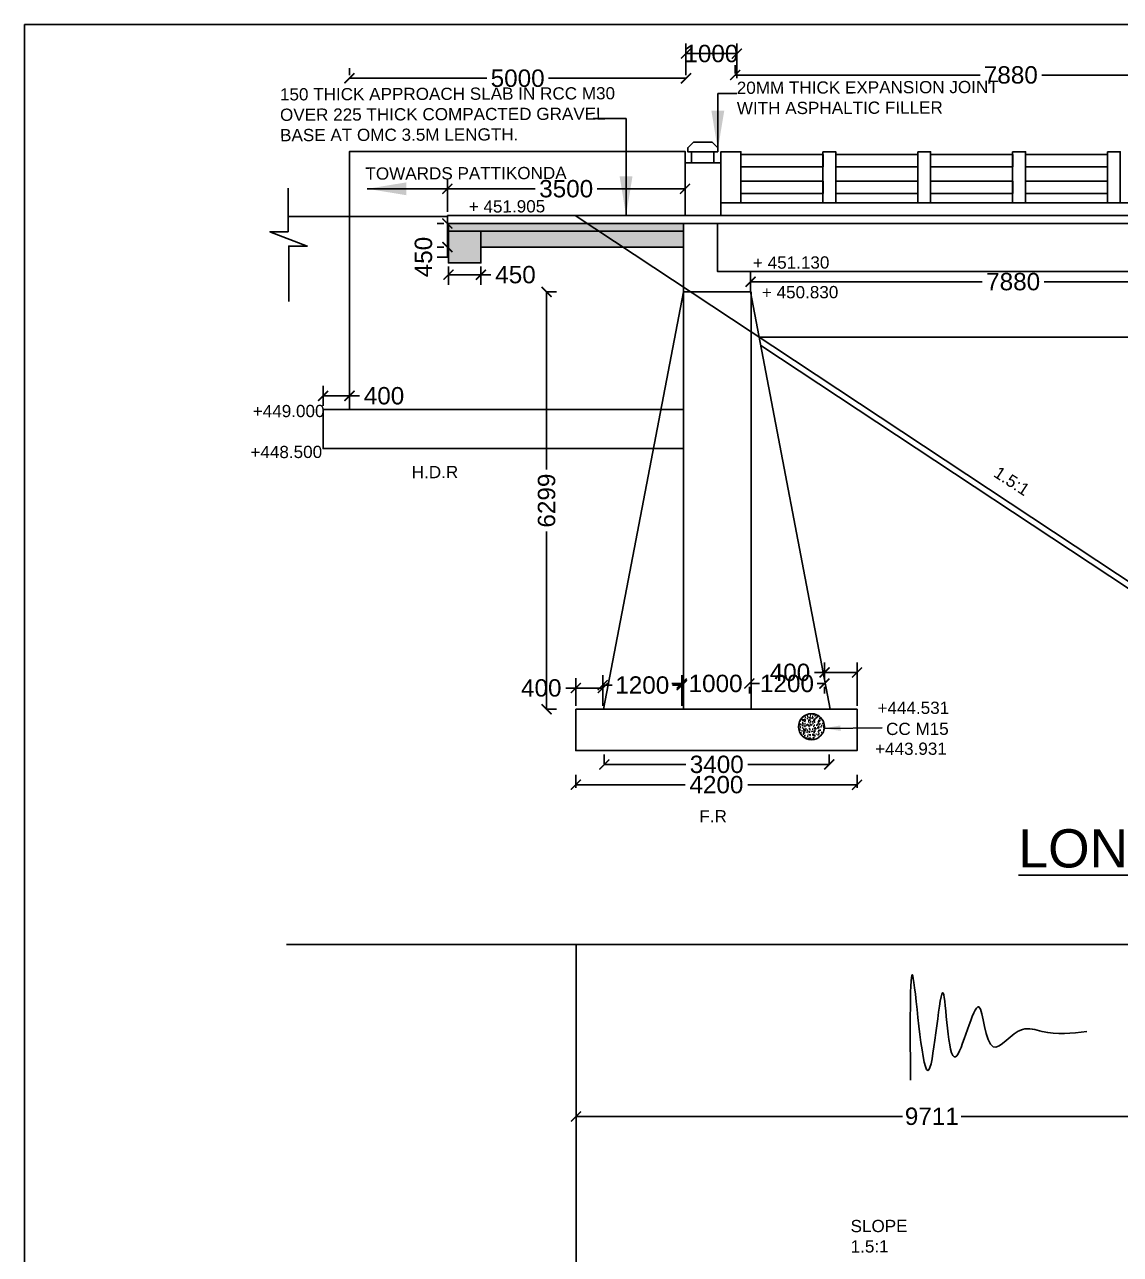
# Model space of a CAD drawing. Header units: inches. Extents: x 0 to 11487, y 0 to 10656.
# Drawn here: x 592.75 to 612.46, y 521.7 to 543.82 of the extents above; entities that cross this region are included whole.
import ezdxf

# ---------------------------------------------------------------- set-up
doc = ezdxf.new("R2010")
doc.units = ezdxf.units.IN
doc.header["$MEASUREMENT"] = 0
doc.layers.add('TEXT', color=255, linetype='Continuous')
doc.styles.get("Standard").update_dxf_attribs({"font": 'arial.ttf'})
doc.styles.add('TIMES NEW ROMAN', font='times.ttf')
doc.dimstyles.new('dig', dxfattribs={"dimtxt": 0.3125, "dimasz": 0.18, "dimexe": 0.18, "dimexo": 0.0625, "dimgap": 0.09, "dimtad": 0, "dimtih": 1, "dimtoh": 1, "dimdec": 4, "dimzin": 0, "dimdsep": 46, "dimtxsty": 'Standard', "dimblk": 'ARCHTICK', "dimcen": 0.09, "dimadec": 0, "dimazin": 0, "dimtfac": 1, "dimtdec": 4, "dimtofl": 0, "dimtmove": 0, "dimatfit": 3, "dimldrblk": 'ARCHTICK', "dimfxl": 1, "dimtolj": 1, "dimtzin": 0, "dimarcsym": 0})
doc.dimstyles.new('ISO-25', dxfattribs={"dimtxt": 0.636364, "dimasz": 0.703125, "dimexe": 1.25, "dimexo": 0.625, "dimtad": 0, "dimtih": 1, "dimtoh": 1, "dimlfac": 100, "dimtxsty": 'TIMES NEW ROMAN', "dimcen": 2.5, "dimadec": 0, "dimazin": 0, "dimtfac": 1, "dimtmove": 0, "dimatfit": 3, "dimfxl": 1, "dimarcsym": 0})

# ---------------------------------------------------------------- blocks, each defined once
blk = doc.blocks.new('_ArchTick')
at = {"color": 0, "linetype": 'ByBlock', "const_width": 0.15}
blk.add_lwpolyline([(-0.5, -0.5), (0.5, 0.5)], dxfattribs=at)
blk = doc.blocks.new('*D41')
at = {"layer": 'Defpoints', "color": 0, "transparency": 16777216}
for p in [(598.589, 542.848), (604.644, 542.856), (604.644, 542.848)]:
    blk.add_point(p, dxfattribs=at)
at = {"layer": 'TEXT', "color": 0, "lineweight": -2, "transparency": 16777216}
for p, q in [((598.589, 542.911), (598.589, 543.036)), ((604.644, 542.911), (604.644, 543.036)), ((598.589, 542.856), (601.06, 542.856)), ((604.644, 542.856), (602.172, 542.856))]:
    blk.add_line(p, q, dxfattribs=at)
at = {"layer": 'TEXT', "color": 0, "lineweight": -2, "transparency": 16777216, "xscale": 0.18, "yscale": 0.18, "zscale": 0.18, "rotation": 180}
blk.add_blockref('_ArchTick', (598.589, 542.856), dxfattribs=at)
at = {"layer": 'TEXT', "color": 0, "lineweight": -2, "transparency": 16777216, "xscale": 0.18, "yscale": 0.18, "zscale": 0.18}
blk.add_blockref('_ArchTick', (604.644, 542.856), dxfattribs=at)
at = {"layer": 'TEXT', "color": 0, "transparency": 16777216, "insert": (601.616, 542.856), "char_height": 0.3125, "attachment_point": 5}
blk.add_mtext('\\A1;5000', dxfattribs=at)
blk = doc.blocks.new('*D42')
at = {"layer": 'Defpoints', "color": 0, "transparency": 16777216}
for p in [(605.558, 543.3), (604.644, 542.856), (605.558, 542.795)]:
    blk.add_point(p, dxfattribs=at)
at = {"layer": 'TEXT', "color": 0, "lineweight": -2, "transparency": 16777216}
for p, q in [((604.644, 542.919), (604.644, 543.48)), ((605.558, 542.858), (605.558, 543.48)), ((604.644, 543.3), (605.558, 543.3))]:
    blk.add_line(p, q, dxfattribs=at)
at = {"layer": 'TEXT', "color": 0, "lineweight": -2, "transparency": 16777216, "xscale": 0.18, "yscale": 0.18, "zscale": 0.18, "rotation": 180}
blk.add_blockref('_ArchTick', (604.644, 543.3), dxfattribs=at)
at = {"layer": 'TEXT', "color": 0, "lineweight": -2, "transparency": 16777216, "xscale": 0.18, "yscale": 0.18, "zscale": 0.18}
blk.add_blockref('_ArchTick', (605.558, 543.3), dxfattribs=at)
at = {"layer": 'TEXT', "color": 0, "transparency": 16777216, "insert": (605.101, 543.3), "char_height": 0.3125, "attachment_point": 5}
blk.add_mtext('\\A1;1000', dxfattribs=at)
blk = doc.blocks.new('*D43')
at = {"layer": 'Defpoints', "color": 0, "transparency": 16777216}
for p in [(605.529, 542.878), (615.448, 542.915), (615.448, 542.878)]:
    blk.add_point(p, dxfattribs=at)
at = {"layer": 'TEXT', "color": 0, "lineweight": -2, "transparency": 16777216}
for p, q in [((605.529, 542.941), (605.529, 543.095)), ((615.448, 542.941), (615.448, 543.095)), ((605.529, 542.915), (609.934, 542.915)), ((615.448, 542.915), (611.043, 542.915))]:
    blk.add_line(p, q, dxfattribs=at)
at = {"layer": 'TEXT', "color": 0, "lineweight": -2, "transparency": 16777216, "xscale": 0.18, "yscale": 0.18, "zscale": 0.18, "rotation": 180}
blk.add_blockref('_ArchTick', (605.529, 542.915), dxfattribs=at)
at = {"layer": 'TEXT', "color": 0, "lineweight": -2, "transparency": 16777216, "xscale": 0.18, "yscale": 0.18, "zscale": 0.18}
blk.add_blockref('_ArchTick', (615.448, 542.915), dxfattribs=at)
at = {"layer": 'TEXT', "color": 0, "transparency": 16777216, "insert": (610.488, 542.915), "char_height": 0.3125, "attachment_point": 5}
blk.add_mtext('\\A1;7880', dxfattribs=at)
blk = doc.blocks.new('*D68')
at = {"layer": 'Defpoints', "color": 0, "transparency": 16777216}
for p in [(603.175, 530.463), (607.221, 530.511), (607.221, 530.463)]:
    blk.add_point(p, dxfattribs=at)
at = {"layer": 'TEXT', "color": 0, "lineweight": -2, "transparency": 16777216}
for p, q in [((603.175, 530.525), (603.175, 530.691)), ((607.221, 530.525), (607.221, 530.691)), ((603.175, 530.511), (604.642, 530.511)), ((607.221, 530.511), (605.754, 530.511))]:
    blk.add_line(p, q, dxfattribs=at)
at = {"layer": 'TEXT', "color": 0, "lineweight": -2, "transparency": 16777216, "xscale": 0.18, "yscale": 0.18, "zscale": 0.18, "rotation": 180}
blk.add_blockref('_ArchTick', (603.175, 530.511), dxfattribs=at)
at = {"layer": 'TEXT', "color": 0, "lineweight": -2, "transparency": 16777216, "xscale": 0.18, "yscale": 0.18, "zscale": 0.18}
blk.add_blockref('_ArchTick', (607.221, 530.511), dxfattribs=at)
at = {"layer": 'TEXT', "color": 0, "transparency": 16777216, "insert": (605.198, 530.511), "char_height": 0.3125, "attachment_point": 5}
blk.add_mtext('\\A1;3400', dxfattribs=at)
blk = doc.blocks.new('*D69')
at = {"layer": 'Defpoints', "color": 0, "transparency": 16777216}
for p in [(602.662, 530.03), (607.722, 530.146), (607.722, 530.03)]:
    blk.add_point(p, dxfattribs=at)
at = {"layer": 'TEXT', "color": 0, "lineweight": -2, "transparency": 16777216}
for p, q in [((602.662, 530.093), (602.662, 530.326)), ((607.722, 530.093), (607.722, 530.326)), ((602.662, 530.146), (604.63, 530.146)), ((607.722, 530.146), (605.754, 530.146))]:
    blk.add_line(p, q, dxfattribs=at)
at = {"layer": 'TEXT', "color": 0, "lineweight": -2, "transparency": 16777216, "xscale": 0.18, "yscale": 0.18, "zscale": 0.18, "rotation": 180}
blk.add_blockref('_ArchTick', (602.662, 530.146), dxfattribs=at)
at = {"layer": 'TEXT', "color": 0, "lineweight": -2, "transparency": 16777216, "xscale": 0.18, "yscale": 0.18, "zscale": 0.18}
blk.add_blockref('_ArchTick', (607.722, 530.146), dxfattribs=at)
at = {"layer": 'TEXT', "color": 0, "transparency": 16777216, "insert": (605.192, 530.146), "char_height": 0.3125, "attachment_point": 5}
blk.add_mtext('\\A1;4200', dxfattribs=at)
blk = doc.blocks.new('*D70')
at = {"layer": 'Defpoints', "color": 0, "transparency": 16777216}
for p in [(607.136, 532.166), (607.136, 531.971), (607.722, 531.503)]:
    blk.add_point(p, dxfattribs=at)
at = {"layer": 'TEXT', "color": 0, "lineweight": -2, "transparency": 16777216}
for p, q in [((607.136, 532.166), (606.956, 532.166)), ((607.136, 532.033), (607.136, 532.346)), ((607.722, 532.166), (607.136, 532.166)), ((607.722, 531.565), (607.722, 532.346))]:
    blk.add_line(p, q, dxfattribs=at)
at = {"layer": 'TEXT', "color": 0, "lineweight": -2, "transparency": 16777216, "xscale": 0.18, "yscale": 0.18, "zscale": 0.18, "rotation": 180}
blk.add_blockref('_ArchTick', (607.136, 532.166), dxfattribs=at)
at = {"layer": 'TEXT', "color": 0, "lineweight": -2, "transparency": 16777216, "xscale": 0.18, "yscale": 0.18, "zscale": 0.18}
blk.add_blockref('_ArchTick', (607.722, 532.166), dxfattribs=at)
at = {"layer": 'TEXT', "color": 0, "transparency": 16777216, "insert": (606.515, 532.166), "char_height": 0.3125, "attachment_point": 5}
blk.add_mtext('\\A1;400', dxfattribs=at)
blk = doc.blocks.new('*D71')
at = {"layer": 'Defpoints', "color": 0, "transparency": 16777216}
for p in [(605.785, 531.971), (605.785, 531.967), (607.136, 531.971)]:
    blk.add_point(p, dxfattribs=at)
at = {"layer": 'TEXT', "color": 0, "lineweight": -2, "transparency": 16777216}
for p, q in [((605.785, 531.967), (605.919, 531.967)), ((607.136, 531.967), (607.002, 531.967)), ((605.785, 531.908), (605.785, 531.787)), ((607.136, 531.908), (607.136, 531.787))]:
    blk.add_line(p, q, dxfattribs=at)
at = {"layer": 'TEXT', "color": 0, "lineweight": -2, "transparency": 16777216, "xscale": 0.18, "yscale": 0.18, "zscale": 0.18, "rotation": 180}
blk.add_blockref('_ArchTick', (605.785, 531.967), dxfattribs=at)
at = {"layer": 'TEXT', "color": 0, "lineweight": -2, "transparency": 16777216, "xscale": 0.18, "yscale": 0.18, "zscale": 0.18}
blk.add_blockref('_ArchTick', (607.136, 531.967), dxfattribs=at)
at = {"layer": 'TEXT', "color": 0, "transparency": 16777216, "insert": (606.461, 531.967), "char_height": 0.3125, "attachment_point": 5}
blk.add_mtext('\\A1;1200', dxfattribs=at)
blk = doc.blocks.new('*D72')
at = {"layer": 'Defpoints', "color": 0, "transparency": 16777216}
for p in [(604.569, 531.971), (604.569, 531.967), (605.785, 531.971)]:
    blk.add_point(p, dxfattribs=at)
at = {"layer": 'TEXT', "color": 0, "lineweight": -2, "transparency": 16777216}
for p, q in [((604.569, 531.967), (604.389, 531.967)), ((605.785, 531.967), (605.965, 531.967)), ((604.569, 531.908), (604.569, 531.787)), ((605.785, 531.908), (605.785, 531.787))]:
    blk.add_line(p, q, dxfattribs=at)
at = {"layer": 'TEXT', "color": 0, "lineweight": -2, "transparency": 16777216, "xscale": 0.18, "yscale": 0.18, "zscale": 0.18}
blk.add_blockref('_ArchTick', (604.569, 531.967), dxfattribs=at)
at = {"layer": 'TEXT', "color": 0, "lineweight": -2, "transparency": 16777216, "xscale": 0.18, "yscale": 0.18, "zscale": 0.18, "rotation": 180}
blk.add_blockref('_ArchTick', (605.785, 531.967), dxfattribs=at)
at = {"layer": 'TEXT', "color": 0, "transparency": 16777216, "insert": (605.177, 531.967), "char_height": 0.3125, "attachment_point": 5}
blk.add_mtext('\\A1;1000', dxfattribs=at)
blk = doc.blocks.new('*D73')
at = {"layer": 'Defpoints', "color": 0, "transparency": 16777216}
for p in [(603.147, 531.938), (603.147, 531.506), (604.569, 531.506)]:
    blk.add_point(p, dxfattribs=at)
at = {"layer": 'TEXT', "color": 0, "lineweight": -2, "transparency": 16777216}
for p, q in [((603.147, 531.568), (603.147, 532.118)), ((603.147, 531.938), (603.317, 531.938)), ((604.569, 531.938), (604.4, 531.938)), ((604.569, 531.568), (604.569, 532.118))]:
    blk.add_line(p, q, dxfattribs=at)
at = {"layer": 'TEXT', "color": 0, "lineweight": -2, "transparency": 16777216, "xscale": 0.18, "yscale": 0.18, "zscale": 0.18, "rotation": 180}
blk.add_blockref('_ArchTick', (603.147, 531.938), dxfattribs=at)
at = {"layer": 'TEXT', "color": 0, "lineweight": -2, "transparency": 16777216, "xscale": 0.18, "yscale": 0.18, "zscale": 0.18}
blk.add_blockref('_ArchTick', (604.569, 531.938), dxfattribs=at)
at = {"layer": 'TEXT', "color": 0, "transparency": 16777216, "insert": (603.858, 531.938), "char_height": 0.3125, "attachment_point": 5}
blk.add_mtext('\\A1;1200', dxfattribs=at)
blk = doc.blocks.new('*D74')
at = {"layer": 'Defpoints', "color": 0, "transparency": 16777216}
for p in [(602.662, 531.886), (602.662, 531.503), (603.147, 531.506)]:
    blk.add_point(p, dxfattribs=at)
at = {"layer": 'TEXT', "color": 0, "lineweight": -2, "transparency": 16777216}
for p, q in [((602.662, 531.565), (602.662, 532.066)), ((603.147, 531.568), (603.147, 532.066)), ((602.662, 531.886), (602.482, 531.886)), ((603.147, 531.886), (602.662, 531.886))]:
    blk.add_line(p, q, dxfattribs=at)
at = {"layer": 'TEXT', "color": 0, "lineweight": -2, "transparency": 16777216, "xscale": 0.18, "yscale": 0.18, "zscale": 0.18, "rotation": 180}
blk.add_blockref('_ArchTick', (602.662, 531.886), dxfattribs=at)
at = {"layer": 'TEXT', "color": 0, "lineweight": -2, "transparency": 16777216, "xscale": 0.18, "yscale": 0.18, "zscale": 0.18}
blk.add_blockref('_ArchTick', (603.147, 531.886), dxfattribs=at)
at = {"layer": 'TEXT', "color": 0, "transparency": 16777216, "insert": (602.041, 531.886), "char_height": 0.3125, "attachment_point": 5}
blk.add_mtext('\\A1;400', dxfattribs=at)
blk = doc.blocks.new('*D75')
at = {"layer": 'Defpoints', "color": 0, "transparency": 16777216}
for p in [(602.074, 539.013), (602.074, 531.503), (602.137, 531.503)]:
    blk.add_point(p, dxfattribs=at)
at = {"layer": 'TEXT', "color": 0, "lineweight": -2, "transparency": 16777216}
for p, q in [((602.136, 539.013), (602.317, 539.013)), ((602.137, 539.013), (602.137, 535.816)), ((602.137, 531.503), (602.137, 534.7)), ((602.136, 531.503), (602.317, 531.503))]:
    blk.add_line(p, q, dxfattribs=at)
at = {"layer": 'TEXT', "color": 0, "lineweight": -2, "transparency": 16777216, "xscale": 0.18, "yscale": 0.18, "zscale": 0.18}
for p, rotation in [((602.137, 539.013), 90), ((602.137, 531.503), 270)]:
    blk.add_blockref('_ArchTick', p, dxfattribs=dict(at, rotation=rotation))
at = {"layer": 'TEXT', "color": 0, "transparency": 16777216, "insert": (602.137, 535.258), "char_height": 0.3125, "attachment_point": 5, "rotation": 90}
blk.add_mtext('\\A1;6299', dxfattribs=at)
blk = doc.blocks.new('*D76')
at = {"layer": 'Defpoints', "color": 0, "transparency": 16777216}
for p in [(605.807, 539.196), (615.252, 539.196), (615.252, 539.196)]:
    blk.add_point(p, dxfattribs=at)
at = {"layer": 'TEXT', "color": 0, "lineweight": -2, "transparency": 16777216}
for p, q in [((605.807, 539.258), (605.807, 539.376)), ((615.252, 539.258), (615.252, 539.376)), ((605.807, 539.196), (609.975, 539.196)), ((615.252, 539.196), (611.085, 539.196))]:
    blk.add_line(p, q, dxfattribs=at)
at = {"layer": 'TEXT', "color": 0, "lineweight": -2, "transparency": 16777216, "xscale": 0.18, "yscale": 0.18, "zscale": 0.18, "rotation": 180}
blk.add_blockref('_ArchTick', (605.807, 539.196), dxfattribs=at)
at = {"layer": 'TEXT', "color": 0, "lineweight": -2, "transparency": 16777216, "xscale": 0.18, "yscale": 0.18, "zscale": 0.18}
blk.add_blockref('_ArchTick', (615.252, 539.196), dxfattribs=at)
at = {"layer": 'TEXT', "color": 0, "transparency": 16777216, "insert": (610.53, 539.196), "char_height": 0.3125, "attachment_point": 5}
blk.add_mtext('\\A1;7880', dxfattribs=at)
blk = doc.blocks.new('*D80')
at = {"layer": 'Defpoints', "color": 0, "transparency": 16777216}
for p in [(600.351, 540.868), (604.627, 540.717), (600.351, 540.388)]:
    blk.add_point(p, dxfattribs=at)
at = {"layer": 'TEXT', "color": 0, "lineweight": -2, "transparency": 16777216}
for p, q in [((600.351, 540.451), (600.351, 541.048)), ((604.627, 540.78), (604.627, 541.048)), ((600.351, 540.868), (601.933, 540.868)), ((604.627, 540.868), (603.045, 540.868))]:
    blk.add_line(p, q, dxfattribs=at)
at = {"layer": 'TEXT', "color": 0, "lineweight": -2, "transparency": 16777216, "xscale": 0.18, "yscale": 0.18, "zscale": 0.18, "rotation": 180}
blk.add_blockref('_ArchTick', (600.351, 540.868), dxfattribs=at)
at = {"layer": 'TEXT', "color": 0, "lineweight": -2, "transparency": 16777216, "xscale": 0.18, "yscale": 0.18, "zscale": 0.18}
blk.add_blockref('_ArchTick', (604.627, 540.868), dxfattribs=at)
at = {"layer": 'TEXT', "color": 0, "transparency": 16777216, "insert": (602.489, 540.868), "char_height": 0.3125, "attachment_point": 5}
blk.add_mtext('\\A1;3500', dxfattribs=at)
blk = doc.blocks.new('*D81')
at = {"layer": 'Defpoints', "color": 0, "transparency": 16777216}
for p in [(600.351, 540.244), (600.351, 539.82), (600.351, 539.82)]:
    blk.add_point(p, dxfattribs=at)
at = {"layer": 'TEXT', "color": 0, "lineweight": -2, "transparency": 16777216}
for p, q in [((600.289, 540.244), (600.171, 540.244)), ((600.351, 540.244), (600.351, 539.82)), ((600.289, 539.82), (600.171, 539.82)), ((600.351, 539.82), (600.351, 539.64)), ((600.351, 539.64), (600.171, 539.64))]:
    blk.add_line(p, q, dxfattribs=at)
at = {"layer": 'TEXT', "color": 0, "lineweight": -2, "transparency": 16777216, "xscale": 0.18, "yscale": 0.18, "zscale": 0.18}
for p, rotation in [((600.351, 540.244), 90), ((600.351, 539.82), 270)]:
    blk.add_blockref('_ArchTick', p, dxfattribs=dict(at, rotation=rotation))
at = {"layer": 'TEXT', "color": 0, "transparency": 16777216, "insert": (599.922, 539.64), "char_height": 0.3125, "attachment_point": 5, "rotation": 90}
blk.add_mtext('\\A1;450', dxfattribs=at)
blk = doc.blocks.new('*D82')
at = {"layer": 'Defpoints', "color": 0, "transparency": 16777216}
for p in [(600.371, 539.534), (600.956, 539.534), (600.956, 539.322)]:
    blk.add_point(p, dxfattribs=at)
at = {"layer": 'TEXT', "color": 0, "lineweight": -2, "transparency": 16777216}
for p, q in [((600.371, 539.472), (600.371, 539.142)), ((600.956, 539.472), (600.956, 539.142)), ((600.371, 539.322), (600.956, 539.322)), ((600.956, 539.322), (601.136, 539.322))]:
    blk.add_line(p, q, dxfattribs=at)
at = {"layer": 'TEXT', "color": 0, "lineweight": -2, "transparency": 16777216, "xscale": 0.18, "yscale": 0.18, "zscale": 0.18, "rotation": 180}
blk.add_blockref('_ArchTick', (600.371, 539.322), dxfattribs=at)
at = {"layer": 'TEXT', "color": 0, "lineweight": -2, "transparency": 16777216, "xscale": 0.18, "yscale": 0.18, "zscale": 0.18}
blk.add_blockref('_ArchTick', (600.956, 539.322), dxfattribs=at)
at = {"layer": 'TEXT', "color": 0, "transparency": 16777216, "insert": (601.577, 539.322), "char_height": 0.3125, "attachment_point": 5}
blk.add_mtext('\\A1;450', dxfattribs=at)
blk = doc.blocks.new('*D83')
at = {"layer": 'Defpoints', "color": 0, "transparency": 16777216}
for p in [(598.591, 537.143), (598.116, 536.899), (598.591, 536.899)]:
    blk.add_point(p, dxfattribs=at)
at = {"layer": 'TEXT', "color": 0, "lineweight": -2, "transparency": 16777216}
for p, q in [((598.116, 536.962), (598.116, 537.323)), ((598.591, 536.962), (598.591, 537.323)), ((598.116, 537.143), (598.591, 537.143)), ((598.591, 537.143), (598.771, 537.143))]:
    blk.add_line(p, q, dxfattribs=at)
at = {"layer": 'TEXT', "color": 0, "lineweight": -2, "transparency": 16777216, "xscale": 0.18, "yscale": 0.18, "zscale": 0.18, "rotation": 180}
blk.add_blockref('_ArchTick', (598.116, 537.143), dxfattribs=at)
at = {"layer": 'TEXT', "color": 0, "lineweight": -2, "transparency": 16777216, "xscale": 0.18, "yscale": 0.18, "zscale": 0.18}
blk.add_blockref('_ArchTick', (598.591, 537.143), dxfattribs=at)
at = {"layer": 'TEXT', "color": 0, "transparency": 16777216, "insert": (599.212, 537.143), "char_height": 0.3125, "attachment_point": 5}
blk.add_mtext('\\A1;400', dxfattribs=at)
blk = doc.blocks.new('*D107')
at = {"layer": 'Defpoints', "color": 0, "transparency": 16777216}
for p in [(602.666, 524.179), (615.468, 524.179), (615.468, 524.179)]:
    blk.add_point(p, dxfattribs=at)
at = {"layer": 'TEXT', "color": 0, "lineweight": -2, "transparency": 16777216}
for p, q in [((602.666, 524.242), (602.666, 524.359)), ((602.666, 524.179), (608.541, 524.179)), ((615.468, 524.179), (609.594, 524.179)), ((615.468, 524.242), (615.468, 524.359))]:
    blk.add_line(p, q, dxfattribs=at)
at = {"layer": 'TEXT', "color": 0, "lineweight": -2, "transparency": 16777216, "xscale": 0.18, "yscale": 0.18, "zscale": 0.18, "rotation": 180}
blk.add_blockref('_ArchTick', (602.666, 524.179), dxfattribs=at)
at = {"layer": 'TEXT', "color": 0, "lineweight": -2, "transparency": 16777216, "xscale": 0.18, "yscale": 0.18, "zscale": 0.18}
blk.add_blockref('_ArchTick', (615.468, 524.179), dxfattribs=at)
at = {"layer": 'TEXT', "color": 0, "transparency": 16777216, "insert": (609.067, 524.179), "char_height": 0.3125, "attachment_point": 5}
blk.add_mtext('\\A1;9711', dxfattribs=at)
blk = doc.blocks.new('*D117')
at = {"layer": 'Defpoints', "color": 0, "transparency": 16777216}
for p in [(649.414, 522.564), (622.235, 506.71), (621.103, 506.3), (624.476, 506.3), (594.384, 490.951)]:
    blk.add_point(p, dxfattribs=at)
at = {"layer": 'TEXT', "color": 0, "lineweight": -2, "transparency": 16777216}
blk.add_line((622.294, 506.12), (622.474, 506.12), dxfattribs=at)
for start, end in [(0, 29.8762), (351.4283, 0)]:
    blk.add_arc((621.103, 506.3), 1.204, start, end, dxfattribs=at)
at = {"layer": 'TEXT', "color": 0, "lineweight": -2, "transparency": 16777216, "xscale": 0.18, "yscale": 0.18, "zscale": 0.18}
for p, rotation in [((622.147, 506.9), 119.8761536439785), ((622.307, 506.3), 270.0000000000005)]:
    blk.add_blockref('_ArchTick', p, dxfattribs=dict(at, rotation=rotation))
at = {"layer": 'TEXT', "color": 0, "transparency": 16777216, "insert": (622.87, 506.12), "char_height": 0.3125, "attachment_point": 5}
blk.add_mtext('\\A1;30°', dxfattribs=at)

msp = doc.modelspace()

# ---------------------------------------------------------------- hatches: boundary and pattern name
at = {"layer": 'TEXT'}
h = msp.add_hatch(dxfattribs=at)
h.set_pattern_fill('AR-CONC', color=256, scale=0.02)
h.set_pattern_definition([(50, (0, 0), (0.143452037, -0.012550427), [0.015, -0.165]), (355, (0, 0), (-0.027750267, 0.150438427), [0.012, -0.132]), (100.451444, (0.01195, -0.00105), (0.11570177, 0.137887998), [0.012748038, -0.140228422]), (46.1842, (0, 0.04), (0.213448266, -0.033103856), [0.0225, -0.2475]), (96.635635, (0.01779, 0.03724), (0.18693239, 0.19482372), [0.01912207, -0.21034275]), (351.184164, (0, 0.04), (0.18693239, 0.19482372), [0.018, -0.198]), (21, (0.02, 0.03), (0.11938141, -0.080523778), [0.015, -0.165]), (326, (0.02, 0.03), (0.048663066, 0.14503001), [0.012, -0.132]), (71.451445, (0.02995, 0.02329), (0.168044475, 0.06450623), [0.012748038, -0.140228422]), (37.5, (0, 0), (0.002431971, 0.0665787708), [0, -0.1304, 0, -0.134, 0, -0.1325]), (7.5, (0, 0), (0.0526139075, 0.0788823424), [0, -0.0764, 0, -0.1274, 0, -0.0505]), (327.5, (-0.0446, 0), (0.1067644872, -0.0045109743), [0, -0.05, 0, -0.156, 0, -0.207]), (317.5, (-0.0646, 0), (0.116637234, 0.020020996), [0, -0.065, 0, -0.1036, 0, -0.147])])
h.paths.add_polyline_path([(602.86979, 540.24428), (600.37093, 540.24428), (600.37093, 540.10548), (600.95597, 540.10548), (603.07952, 540.10548)])
h.paths.add_polyline_path([(604.59893, 540.24428), (602.86979, 540.24428), (603.07952, 540.10548), (604.59893, 540.10548)])
h.paths.add_polyline_path([(604.59893, 540.10548), (603.07952, 540.10548), (603.51106, 539.8199), (604.59893, 539.8199)])
h.paths.add_polyline_path([(603.07952, 540.10548), (600.95597, 540.10548), (600.95597, 539.8199), (603.51106, 539.8199)])
h.paths.add_polyline_path([(600.95597, 540.10548), (600.37093, 540.10548), (600.37093, 539.53432), (600.95597, 539.53432)])
h = msp.add_hatch(dxfattribs=at)
h.set_pattern_fill('AR-CONC', color=256, scale=0.016612, style=0)
h.set_pattern_definition([(50, (-3303.90665, -2198.90344), (0.1191491726, -0.010424202), [0.0124587816, -0.1370465973]), (355, (-3303.90665, -2198.90344), (-0.0230489674, 0.1249519666), [0.0099670253, -0.109637278]), (100.4514, (-3303.89672, -2198.9043), (0.0961002937, 0.1145276888), [0.0105883347, -0.1164716857]), (46.1842, (-3303.90665, -2198.87021), (0.177286975, -0.0274955366), [0.0186881724, -0.205569896]), (96.6356, (-3303.89187, -2198.8725), (0.1552634466, 0.161817624), [0.0158825026, -0.1747075006]), (351.1842, (-3303.90665, -2198.87021), (0.15526332, 0.161817745), [0.014950538, -0.164455917]), (21, (-3303.89004, -2198.87852), (0.0991564611, -0.0668818776), [0.0124587816, -0.1370465973]), (326, (-3303.89004, -2198.87852), (0.0404188343, 0.1204598136), [0.0099670253, -0.109637278]), (71.4514, (-3303.88177, -2198.88409), (0.139575336, 0.0535778268), [0.0105883347, -0.1164716857]), (37.5, (-3303.90665, -2198.903436), (0.00201995975, 0.0552993575), [0, -0.1083083412, 0, -0.1112984487, 0, -0.1100525706]), (7.5, (-3303.90665, -2198.903436), (0.0437003454, 0.0655185249), [0, -0.0634567275, 0, -0.1058165848, 0, -0.0419445646]), (327.5, (-3303.94369, -2198.903436), (0.08867702843, -0.0037467496), [0, -0.0415292719, 0, -0.1295713284, 0, -0.1719311857]), (317.5, (-3303.960304, -2198.903436), (0.096877188, 0.0166291481), [0, -0.0539880535, 0, -0.0860486514, 0, -0.1220960594])])
h.paths.add_polyline_path([(607.13521, 531.19018, 1), (606.66669, 531.19018, 1)])

# ---------------------------------------------------------------- linework, layer by layer
for points in [[(592.74593, 543.82232), (689.29637, 543.82232), (689.29637, 478.35098), (592.74593, 478.35098)], [(604.74617, 541.53481), (605.14352, 541.53481), (605.14352, 541.33597), (604.74617, 541.33597)], [(605.2735, 540.61669), (605.63243, 540.61669), (605.63243, 541.53563), (605.2735, 541.53563)], [(605.63243, 541.26617), (607.10923, 541.26617), (607.10923, 541.48505), (605.63243, 541.48505)], [(607.10655, 541.53563), (607.33912, 541.53563), (607.33912, 540.61669), (607.10655, 540.61669)], [(607.33926, 541.26617), (608.81606, 541.26617), (608.81606, 541.48505), (607.33926, 541.48505)], [(608.81339, 541.53563), (609.04596, 541.53563), (609.04596, 540.61669), (608.81339, 540.61669)], [(609.04551, 541.26617), (610.5223, 541.26617), (610.5223, 541.48505), (609.04551, 541.48505)], [(610.51963, 541.53563), (610.7522, 541.53563), (610.7522, 540.61669), (610.51963, 540.61669)], [(610.75115, 541.26617), (612.22795, 541.26617), (612.22795, 541.48505), (610.75115, 541.48505)], [(612.22527, 541.53563), (612.45784, 541.53563), (612.45784, 540.61669), (612.22527, 540.61669)], [(604.62675, 541.33597), (605.2735, 541.33597), (605.2735, 540.3884), (604.62675, 540.3884)], [(605.63243, 540.7859), (607.10923, 540.7859), (607.10923, 541.00479), (605.63243, 541.00479)], [(607.33926, 540.7859), (608.81606, 540.7859), (608.81606, 541.00479), (607.33926, 541.00479)], [(609.04551, 540.7859), (610.5223, 540.7859), (610.5223, 541.00479), (609.04551, 541.00479)], [(610.75115, 540.7859), (612.22795, 540.7859), (612.22795, 541.00479), (610.75115, 541.00479)], [(600.37093, 540.24428), (604.59893, 540.24428), (604.59893, 540.10548), (600.37093, 540.10548)], [(600.37093, 540.10548), (600.95597, 540.10548), (600.95597, 539.53432), (600.37093, 539.53432)], [(604.59893, 540.10548), (600.95597, 540.10548), (600.95597, 539.8199), (604.59893, 539.8199)], [(604.59893, 539.01349), (605.81484, 539.01349), (605.81484, 531.50607), (604.59893, 531.50607)], [(598.11629, 536.89913), (604.59893, 536.89913), (604.59893, 536.1933), (598.11629, 536.1933)], [(602.662, 531.5029), (607.72212, 531.5029), (607.72212, 530.76146), (602.662, 530.76146)]]:
    msp.add_lwpolyline(points, close=True, dxfattribs=at)
for points in [[(604.74617, 541.53481), (604.67681, 541.53481), (604.67681, 541.60582), (604.78062, 541.70464), (605.11685, 541.70464)], [(605.11685, 541.70464), (605.217, 541.60582)], [(604.62675, 541.33597), (604.62675, 541.5408), (598.59109, 541.5408), (598.59109, 540.37092), (600.35144, 540.37092)], [(605.217, 541.60582), (605.217, 541.53481), (605.14352, 541.53481)], [(598.59109, 540.37092), (597.48692, 540.37092), (597.48692, 540.88143)], [(605.63243, 540.61669), (637.05985, 540.61669)], [(597.48692, 540.37092), (597.48692, 540.09443), (597.15926, 540.09443), (597.83037, 539.83605), (597.49877, 539.83605), (597.49877, 538.84167)], [(598.59109, 540.37092), (598.59109, 536.89913)], [(600.35144, 540.3884), (641.95878, 540.3884)], [(600.35144, 540.3884), (600.35144, 540.24401), (600.39043, 540.24454)], [(602.652, 540.3884), (605.81484, 538.29532)], [(600.39043, 540.24454), (641.95658, 540.24454)], [(604.59893, 539.8199), (604.59893, 539.01349), (605.80749, 539.01349), (605.80749, 539.37783), (605.21171, 539.37783), (605.21171, 540.24454), (604.59893, 540.24428)], [(605.80749, 539.37783), (636.51725, 539.37756)], [(604.59893, 539.01349), (603.15802, 531.5029)], [(605.80749, 539.01349), (607.23747, 531.5029)], [(605.81484, 538.29532), (614.359, 532.64762)], [(605.96286, 538.19747), (615.2523, 538.19747)], [(605.99083, 538.05053), (614.359, 532.51917)], [(602.66624, 527.27431), (617.03305, 527.27431), (617.03305, 527.98904), (618.42111, 526.57247), (618.42111, 527.28567), (623.62177, 527.28567), (623.62177, 528.01927), (625.06889, 526.56946), (625.06889, 527.28466), (626.80965, 527.28466), (639.53433, 527.28466), (646.81658, 527.2992)], [(602.66624, 501.51487), (602.66624, 527.27431), (597.45645, 527.27431)]]:
    msp.add_lwpolyline(points, dxfattribs=at)
msp.add_circle((606.90095, 531.19018), 0.23426, dxfattribs=at)
msp.add_spline([(608.68217, 524.83321), (608.73353, 526.66158), (609.01601, 525.01926), (609.2728, 526.39855), (609.49108, 525.25021), (609.9148, 526.14835), (610.1716, 525.42984), (610.69804, 525.74419), (611.05113, 525.7057), (611.85363, 525.7057)], degree=3, dxfattribs=at)

# ---------------------------------------------------------------- texts
msp.add_text('%%ULONGITUDINAL SECTION ON P Q R S T U', height=0.6875, dxfattribs=at).set_placement((610.62443, 528.6573))
at = {"layer": 'TEXT', "char_height": 0.22, "attachment_point": 1}
for s, insert, width, rotation in [('20MM THICK EXPANSION JOINT\\PWITH ASPHALTIC FILLER', (605.55765, 542.79531), 5.2075229, 0.2), ('150 THICK APPROACH SLAB IN RCC M30 OVER 225 THICK COMPACTED GRAVEL BASE AT OMC 3.5M LENGTH.', (597.33925, 542.67694), 6.4461771, 0.2), ('TOWARDS PATTIKONDA', (598.87724, 541.25136), 4.3889188, 0.2), ('+ 451.905', (600.73593, 540.65917), 2.1542706, 0.2), ('+ 451.130', (605.84806, 539.64859), 2.097151, 0.2), ('+ 450.830', (606.00856, 539.11527), 2.2508007, 0.2), ('+449.000', (596.8505, 536.97679), 1.1624366, 0.2), ('+448.500', (596.808, 536.24076), 1.1624366, 0.2), ('H.D.R', (599.70995, 535.87983), 1.1624366, 0.2), ('1.5:1', (610.27942, 535.88804), 1.1624366, 326.999493), ('+444.531', (608.08886, 531.63717), 1.1624366, 0.2), ('CC M15', (608.24288, 531.26013), 1.1624366, 0.2), ('+443.931', (608.04635, 530.90114), 1.1624366, 0.2), ('F.R', (604.88473, 529.68772), 1.1624366, 0.2), ('SLOPE 1.5:1', (607.60464, 522.31551), 1.1624366, 0.2)]:
    msp.add_mtext(s, dxfattribs=dict(at, insert=insert, width=width, rotation=rotation))

# ---------------------------------------------------------------- dimensions: what is measured, and where the dimension line sits
at = {"layer": 'TEXT'}
dim = msp.add_linear_dim(base=(605.55765, 543.30002), p1=(604.64377, 542.85643), p2=(605.55765, 542.79531), text='1000', dimstyle='dig', dxfattribs=at)
dim.commit()
dim.dimension.update_dxf_attribs({"geometry": '*D42', "text_midpoint": (605.10071, 543.30002), "dimtype": 160})
for base, p1, p2, text, picture, middle in [((604.64377, 542.85643), (598.58858, 542.84819), (604.64377, 542.84819), '5000', '*D41', (601.61617, 542.85643)), ((615.44761, 542.91522), (605.52924, 542.87829), (615.44761, 542.87829), '7880', '*D43', (610.48843, 542.91522)), ((600.35144, 540.86805), (604.62675, 540.71731), (600.35144, 540.3884), '3500', '*D80', (602.48909, 540.86805)), ((600.95597, 539.32162), (600.37093, 539.53432), (600.95597, 539.53432), '450', '*D82', (601.57694, 539.32162)), ((615.2523, 539.19566), (605.80749, 539.19566), (615.2523, 539.19566), '7880', '*D76', (610.5299, 539.19566)), ((598.59109, 537.14336), (598.11629, 536.89913), (598.59109, 536.89913), '400', '*D83', (599.21207, 537.14336)), ((607.13629, 532.16624), (607.72212, 531.50264), (607.13629, 531.97078), '400', '*D70', (606.51532, 532.16624)), ((603.14725, 531.93796), (604.56928, 531.5058), (603.14725, 531.5058), '1200', '*D73', (603.85827, 531.93796)), ((604.56928, 531.96671), (605.78519, 531.97078), (604.56928, 531.97078), '1000', '*D72', (605.17724, 531.96671)), ((605.78519, 531.96671), (607.13629, 531.97078), (605.78519, 531.97078), '1200', '*D71', (606.46074, 531.96671)), ((602.662, 531.8862), (603.14725, 531.5058), (602.662, 531.50264), '400', '*D74', (602.04102, 531.8862)), ((607.22052, 530.51064), (603.1746, 530.46263), (607.22052, 530.46263), '3400', '*D68', (605.19756, 530.51064)), ((607.72212, 530.14572), (602.662, 530.03048), (607.72212, 530.03048), '4200', '*D69', (605.19206, 530.14572)), ((615.46787, 524.17929), (602.66624, 524.17929), (615.46787, 524.17929), '9711', '*D107', (609.06706, 524.17929))]:
    dim = msp.add_linear_dim(base=base, p1=p1, p2=p2, text=text, dimstyle='dig', dxfattribs=at)
    dim.commit()
    dim.dimension.update_dxf_attribs({"geometry": picture, "text_midpoint": middle})
for base, p1, p2, text, picture, middle in [((600.35144, 539.8199), (600.35144, 540.24401), (600.35144, 539.8199), '450', '*D81', (599.92188, 539.6399)), ((602.13722, 531.5029), (602.07398, 539.01349), (602.07398, 531.5029), '6299', '*D75', (602.13722, 535.2582))]:
    dim = msp.add_linear_dim(base=base, p1=p1, p2=p2, angle=90, text=text, dimstyle='dig', dxfattribs=at)
    dim.commit()
    dim.dimension.update_dxf_attribs({"geometry": picture, "text_midpoint": middle, "text_rotation": 90})
dim = msp.add_angular_dim_2l(base=(622.23545, 506.71019), line1=((621.10318, 506.29993), (624.47582, 506.29993)), line2=((594.38443, 490.95075), (649.41404, 522.56372)), dimstyle='dig', dxfattribs=at)
dim.commit()
dim.dimension.update_dxf_attribs({"geometry": '*D117', "text_midpoint": (622.87035, 506.12043)})

# ---------------------------------------------------------------- leaders
for points, override in [([(605.217, 541.57032), (605.217, 542.58133), (605.55765, 542.58133)], {"dimgap": 0.625, "dimtad": 0}), ([(603.56629, 540.3884), (603.56629, 542.13345), (602.9765, 542.13345)], {"dimgap": 0.625, "dimtad": 0}), ([(598.91156, 540.86805), (601.16087, 540.86805)], {"dimgap": 0.625, "dimtad": 0}), ([(607.12383, 531.16081), (608.17242, 531.17158)], {"dimasz": 0.3, "dimgap": 0.625, "dimtad": 0})]:
    msp.add_leader(points, dimstyle='ISO-25', override=override, dxfattribs=at)

doc.saveas('drawing.dxf')
